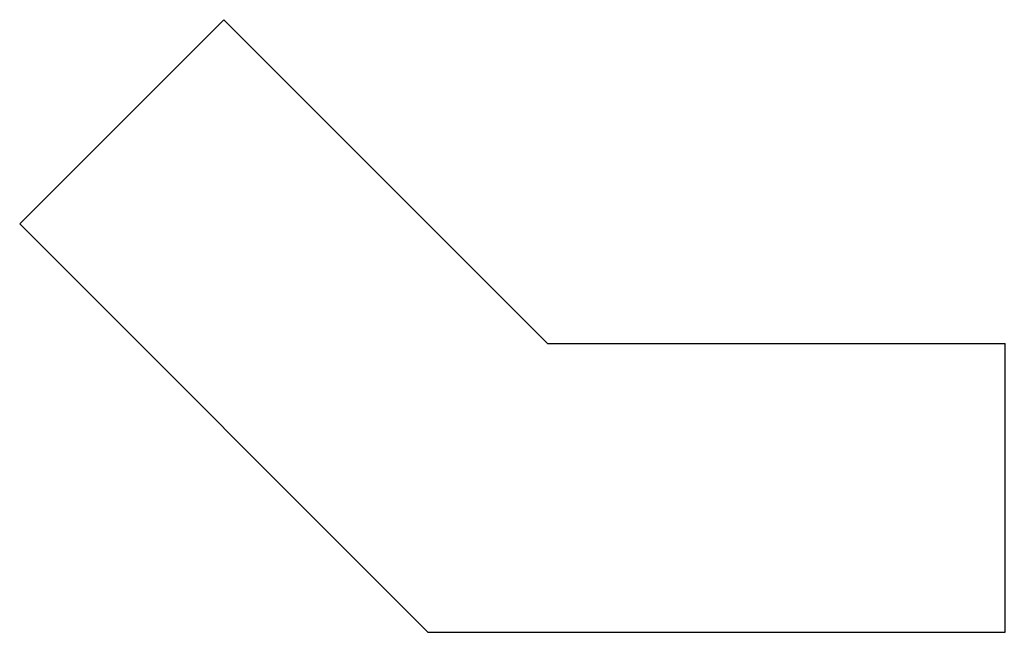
# Model space of a CAD drawing. Header units: metres. Extents: x -0.283 to 0.4, y 0 to 0.424.
import ezdxf

# ---------------------------------------------------------------- set-up
doc = ezdxf.new("R2010")
doc.units = ezdxf.units.M

msp = doc.modelspace()

# ---------------------------------------------------------------- linework, layer by layer
for p, q in [((-0.28284, 0.28284), (-0.14142, 0.42426)), ((-0.14142, 0.42426), (0.08284, 0.2)), ((-0.28284, 0.28284), (0, 0)), ((0.08284, 0.2), (0.4, 0.2)), ((0.4, 0), (0.4, 0.2)), ((0, 0), (0.4, 0))]:
    msp.add_line(p, q)

doc.saveas('drawing.dxf')
